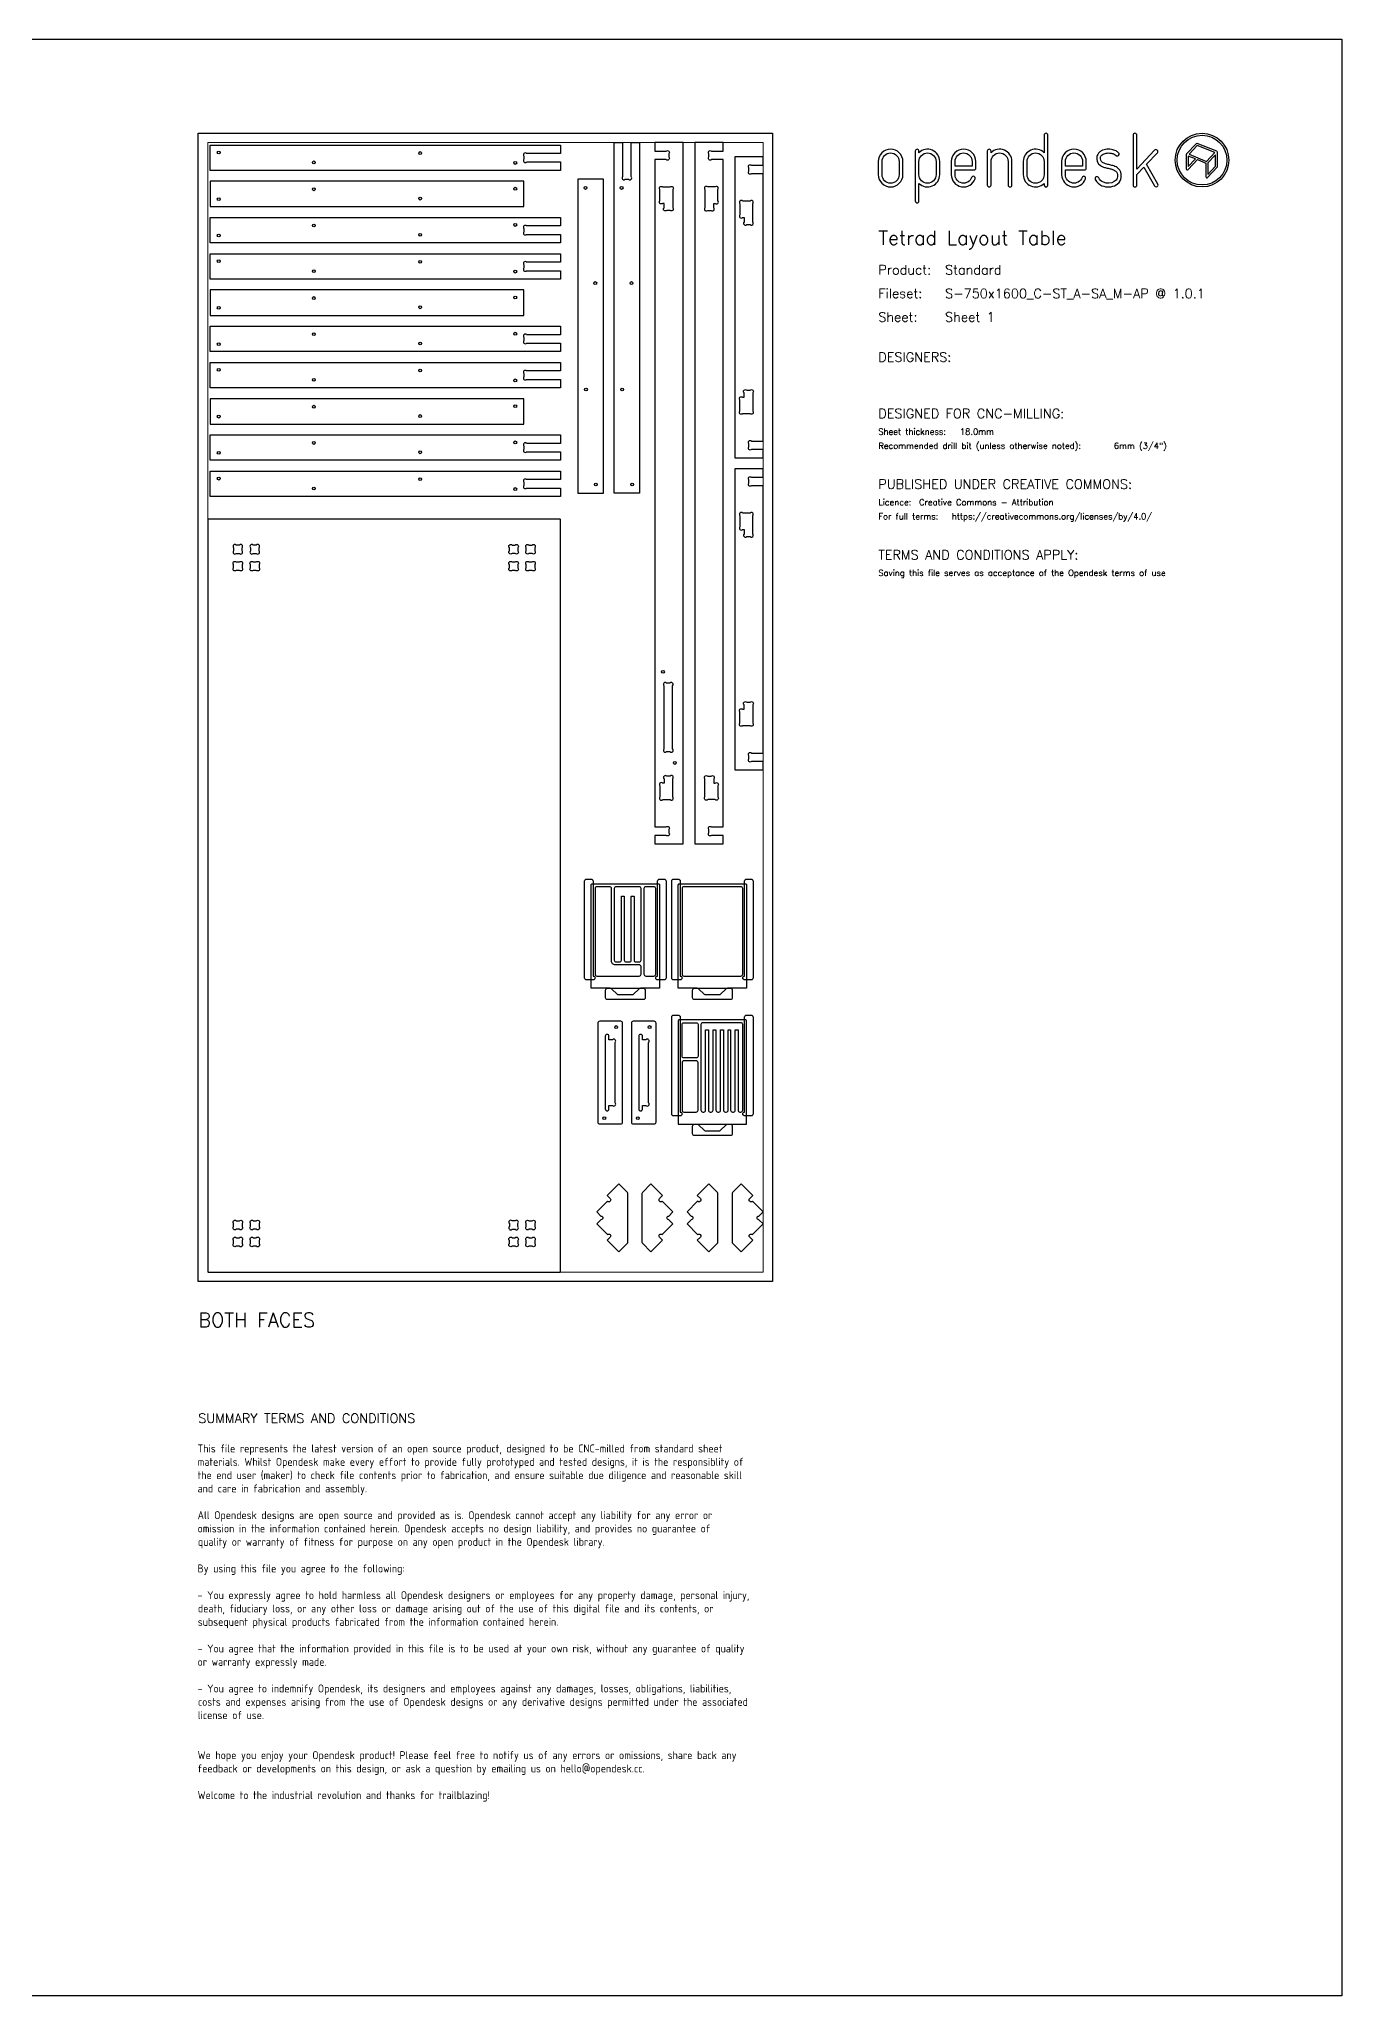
# Model space of a CAD drawing. Header units: millimetres. Extents: x -300 to 5880, y -300 to 4158.
# Drawn here: x 3112 to 5880, y 0 to 4158 of the extents above; entities that cross this region are included whole.
import ezdxf
from ezdxf.enums import TextEntityAlignment as Align

# ---------------------------------------------------------------- set-up
doc = ezdxf.new("R2010")
doc.units = ezdxf.units.MM
doc.layers.add('00-NOPRINT_TEXT', color=7, linetype='Continuous', lineweight=25)
doc.layers.add('00_NOPRINT_TOLERANCE', color=7, linetype='Continuous', lineweight=5)
for name, color, linetype, lineweight, true_color in [('BOARD_$TH-NOMINAL', 3, 'Continuous', 30, 0x00ff00), ('REV-POCKET-INSIDE_14.0MM', 206, 'Continuous', 25, 0x531780), ('REV-POCKET-INSIDE_15.0MM', 226, 'Continuous', 25, 0x80176a), ('REV-POCKET-INSIDE_5.0MM', 196, 'Continuous', 25, 0x4a1780), ('TOP-CUT-INSIDE_18MM', 1, 'Continuous', 25, 0xff1c00), ('TOP-CUT-OUTSIDE_18MM', 220, 'Continuous', 25, 0xff00d1), ('TOP-HOLE-6.0MM-DIAM_18MM', 3, 'Continuous', 25, 0x00ff0c), ('TOP-HOLE-6.0MM-DIAM_8.0MM', 60, 'Continuous', 25, 0xadff00), ('TOP-POCKET-INSIDE_13MM', 5, 'Continuous', 25, 0x000fff), ('TOP-POCKET-INSIDE_9.0MM', 60, 'Continuous', 25, 0xb0ff00)]:
    doc.layers.add(name, color=color, linetype=linetype, lineweight=lineweight, true_color=true_color)
doc.styles.add('OD-ISOCP-17', font='isocp.shx', dxfattribs={"height": 17})
doc.styles.add('OD-SIMPLEX-13', font='simplex.shx', dxfattribs={"height": 13})
doc.styles.add('OD-SIMPLEX-20', font='simplex.shx', dxfattribs={"height": 20})
doc.styles.add('OD-SIMPLEX-30', font='simplex.shx', dxfattribs={"height": 30})

msp = doc.modelspace()

# ---------------------------------------------------------------- linework, layer by layer
at = {"layer": '00-NOPRINT_TEXT', "flags": 128}
msp.add_lwpolyline([(0, 4158), (5880, 4158), (5880, 0), (0, 0)], close=True, dxfattribs=at)
at = {"layer": '00-NOPRINT_TEXT'}
for points in [[(5203, 3870.1, 0.662711), (5247.4, 3851.4), (5247.4, 3848, 1), (5255.3, 3848), (5255.3, 3954, 1), (5247.4, 3954), (5247.4, 3916.7, 0.662711), (5203, 3898)], [(5459.1, 3886), (5482.1, 3846, 1), (5489, 3850), (5464.8, 3892.1), (5487.9, 3916.6, 1), (5482.1, 3922), (5444.4, 3881.9), (5444.4, 3954, 1), (5436.4, 3954), (5436.4, 3848, 1), (5444.4, 3848), (5444.4, 3870.4)], [(4895, 3898), (4895, 3870.1, 1), (4947.3, 3870.1), (4947.3, 3898, 1)], [(4939.3, 3898), (4939.3, 3870.1, -1), (4902.9, 3870.1), (4902.9, 3898, -1)], [(5025.6, 3898, 0.662711), (4981.3, 3916.7), (4981.3, 3920.1, 1), (4973.4, 3920.1), (4973.4, 3814.1, 1), (4981.3, 3814.1), (4981.3, 3851.4, 0.662711), (5025.6, 3870.1)], [(4981.3, 3898, -1), (5017.7, 3898), (5017.7, 3870.1, -1), (4981.3, 3870.1)], [(5102.3, 3898, 1), (5050, 3898), (5050, 3870.1, 0.839291), (5100.7, 3861.2, 1), (5093.3, 3863.9, -0.839291), (5058, 3870.1), (5058, 3880.1), (5098.3, 3880.1, 0.414214), (5102.3, 3884.1)], [(5094.4, 3888.1), (5058, 3888.1), (5058, 3898, -1), (5094.4, 3898)], [(5178.9, 3898, 0.662711), (5134.5, 3916.7), (5134.5, 3920.1, 1), (5126.6, 3920.1), (5126.6, 3848, 1), (5134.5, 3848), (5134.5, 3898, -1), (5170.9, 3898), (5170.9, 3848, 1), (5178.9, 3848)], [(5247.4, 3870.1, -1), (5211, 3870.1), (5211, 3898, -1), (5247.4, 3898)], [(5336.9, 3898, 1), (5284.6, 3898), (5284.6, 3870.1, 0.839291), (5335.3, 3861.2, 1), (5327.9, 3863.9, -0.839291), (5292.6, 3870.1), (5292.6, 3880.1), (5332.9, 3880.1, 0.414214), (5336.9, 3884.1)], [(5329, 3888.1), (5292.6, 3888.1), (5292.6, 3898, -1), (5329, 3898)], [(5400.1, 3920.3, 0.045707), (5395.6, 3922.3, 0.040194), (5390.8, 3923.5, 0.040556), (5383.5, 3924, 0.094973), (5371.7, 3921.8, 0.070872), (5365.8, 3918.4, 0.048346), (5363.1, 3915.9, 0.04488), (5361.1, 3913.1, 0.072273), (5359.4, 3908.6, 0.309308), (5366.9, 3889.4, 0.053458), (5372, 3886.7, 0.041245), (5379.1, 3884.5, -0.005863), (5387.4, 3882.6, -0.030773), (5394.7, 3880.3, -0.132607), (5400.9, 3875.8, -0.093408), (5402.4, 3872.9, -0.14847), (5402.6, 3862.7, -0.201639), (5396.5, 3855.2, -0.222831), (5373.2, 3853.9, -0.190617), (5363.3, 3863.4, 1), (5356.1, 3860, 0.190617), (5370.2, 3846.5, 0.222831), (5400.2, 3848.2, 0.201639), (5410.2, 3860.4, 0.14847), (5410, 3875.3, 0.093408), (5407, 3880.8, 0.132607), (5397.5, 3887.7, 0.030773), (5389.3, 3890.3, 0.005863), (5380.8, 3892.3, -0.041245), (5374.9, 3894.1, -0.053458), (5371.4, 3896, -0.305258), (5367.1, 3906.7, -0.07419), (5368, 3909.1, -0.042878), (5369.1, 3910.7, -0.048346), (5370.7, 3912.1, -0.070872), (5374.6, 3914.4, -0.094973), (5383.5, 3916.1, -0.040556), (5389.6, 3915.6, -0.040194), (5393.1, 3914.7, -0.045707), (5396.3, 3913.3, -0.062202), (5400.1, 3910.6, 1), (5405.5, 3916.4, 0.062202)], [(5615.1, 3885.8, 0.190898), (5615.7, 3887.3), (5615.7, 3917.6, 0.306072), (5614.4, 3919.6), (5572.8, 3936.3, 0.309065), (5570.5, 3935.8), (5550.1, 3914, 0.190898), (5549.5, 3912.6), (5549.5, 3882.2, 0.679405), (5553.1, 3880.8), (5572.9, 3901.9), (5591.1, 3894.5), (5591.1, 3865.5, 0.679405), (5594.7, 3864.1)]]:
    msp.add_lwpolyline(points, format="xyb", close=True, dxfattribs=at)
for points in [[(5553.7, 3909.6), (5553.7, 3887.4), (5568.8, 3903.5)], [(5592.6, 3898.3), (5610, 3916.9), (5572.6, 3931.9), (5555.2, 3913.4)], [(5595.2, 3870.7), (5611.5, 3888.1), (5611.5, 3912.4), (5595.2, 3895.1)]]:
    msp.add_lwpolyline(points, close=True, dxfattribs=at)
for radius in [57, 52.9]:
    msp.add_circle((5582.9, 3901), radius, dxfattribs=at)
at = {"layer": '00_NOPRINT_TOLERANCE', "flags": 128}
for points in [[(3450, 3958), (4670, 3958), (4670, 1518), (3450, 1518)], [(3470, 3938), (4650, 3938), (4650, 1538), (3470, 1538)]]:
    msp.add_lwpolyline(points, close=True, dxfattribs=at)
at = {"layer": 'BOARD_$TH-NOMINAL', "flags": 128}
msp.add_lwpolyline([(3450, 3958), (4670, 3958), (4670, 1518), (3450, 1518)], close=True, dxfattribs=at)
at = {"layer": 'REV-POCKET-INSIDE_14.0MM', "extrusion": (1e-16, 0, -1)}
msp.add_lwpolyline([(-4478, 2171, -0.414214), (-4482, 2167), (-4603, 2167, -0.414214), (-4607, 2171), (-4607, 2353, -0.414214), (-4603, 2357), (-4482, 2357, -0.414214), (-4478, 2353)], format="xyb", close=True, dxfattribs=at)
at = {"layer": 'REV-POCKET-INSIDE_15.0MM', "extrusion": (1e-16, 0, -1)}
for points in [[(-4297, 2167), (-4387, 2167, -0.414214), (-4391, 2171), (-4391, 2187, -0.414214), (-4387, 2191), (-4336, 2191, 0.414214), (-4328, 2199), (-4328, 2353, -0.414214), (-4324, 2357), (-4297, 2357, -0.414214), (-4293, 2353), (-4293, 2171, -0.414214)], [(-4370, 2336, 0.414214), (-4371, 2337), (-4375, 2337, 0.414214), (-4376, 2336), (-4376, 2201, -0.414214), (-4380, 2197), (-4387, 2197, -0.414214), (-4391, 2201), (-4391, 2353, -0.414214), (-4387, 2357), (-4338, 2357, -0.414214), (-4334, 2353), (-4334, 2201, -0.414214), (-4338, 2197), (-4345, 2197, -0.414214), (-4349, 2201), (-4349, 2336, 0.414214), (-4350, 2337), (-4354, 2337, 0.414214), (-4355, 2336), (-4355, 2201, -0.414214), (-4359, 2197), (-4366, 2197, -0.414214), (-4370, 2201)], [(-4478, 2064, 0.414214), (-4482, 2068), (-4508, 2068, 0.414214), (-4512, 2064), (-4512, 1997, 0.414214), (-4508, 1993), (-4482, 1993, 0.414214), (-4478, 1997)], [(-4518, 2064), (-4518, 1882, -0.414214), (-4522, 1878), (-4524, 1878, -0.414214), (-4528, 1882), (-4528, 2053), (-4534, 2053), (-4534, 1882, -0.414214), (-4538, 1878), (-4540, 1878, -0.414214), (-4544, 1882), (-4544, 2053), (-4550, 2053), (-4550, 1882, -0.414214), (-4554, 1878), (-4556, 1878, -0.414214), (-4560, 1882), (-4560, 2053), (-4566, 2053), (-4566, 1882, -0.414214), (-4570, 1878), (-4572, 1878, -0.414214), (-4576, 1882), (-4576, 2053), (-4581, 2053), (-4581, 1882, -0.414214), (-4585, 1878), (-4587, 1878, -0.414214), (-4591, 1882), (-4591, 2053), (-4597, 2053), (-4597, 1882, -0.414214), (-4601, 1878), (-4603, 1878, -0.414214), (-4607, 1882), (-4607, 2064, -0.414214), (-4603, 2068), (-4522, 2068, -0.414214)], [(-4478, 1983), (-4478, 1882, -0.414214), (-4482, 1878), (-4508, 1878, -0.414214), (-4512, 1882), (-4512, 1983, -0.414214), (-4508, 1987), (-4482, 1987, -0.414214)]]:
    msp.add_lwpolyline(points, format="xyb", close=True, dxfattribs=at)
at = {"layer": 'REV-POCKET-INSIDE_5.0MM', "extrusion": (1e-16, 0, -1)}
msp.add_lwpolyline([(-4422, 2353, -0.414214), (-4418, 2357), (-4401, 2357, -0.414214), (-4397, 2353), (-4397, 2171, -0.414214), (-4401, 2167), (-4418, 2167, -0.414214), (-4422, 2171)], format="xyb", close=True, dxfattribs=at)
at = {"layer": 'TOP-CUT-INSIDE_18MM'}
for points in [[(3530.7, 3083, 1), (3525, 3077.3), (3525, 3070.7, 1), (3530.7, 3065), (3537.3, 3065, 1), (3543, 3070.7), (3543, 3077.3, 1), (3537.3, 3083), (3530.7, 3083)], [(4152.7, 3065, -1), (4147, 3070.7), (4147, 3077.3, -1), (4152.7, 3083), (4159.3, 3083, -1), (4165, 3077.3), (4165, 3070.7, -1), (4159.3, 3065), (4152.7, 3065)], [(3579, 3034.7, -1), (3573.3, 3029), (3566.7, 3029, -1), (3561, 3034.7), (3561, 3041.3, -1), (3566.7, 3047), (3573.3, 3047, -1), (3579, 3041.3), (3579, 3034.7)], [(4439.4, 2784), (4439.4, 2649.5, 1), (4445, 2643.9), (4452.3, 2643.9, 1), (4458, 2649.5), (4458, 2784, 1), (4452.3, 2789.7), (4445, 2789.7, 1), (4439.4, 2784)], [(4335.9, 1897.6), (4335.9, 2026.1, 1), (4330.2, 2031.8), (4322.7, 2031.8), (4322.7, 2039.1, 1), (4314.7, 2039.1), (4314.7, 1884.6, 1), (4322.7, 1884.6), (4322.7, 1892), (4330.2, 1892, 1), (4335.9, 1897.6)], [(3537.3, 1647, -1), (3543, 1641.3), (3543, 1634.7, -1), (3537.3, 1629), (3530.7, 1629, -1), (3525, 1634.7), (3525, 1641.3, -1), (3530.7, 1647), (3537.3, 1647)], [(3579, 1634.7, -1), (3573.3, 1629), (3566.7, 1629, -1), (3561, 1634.7), (3561, 1641.3, -1), (3566.7, 1647), (3573.3, 1647, -1), (3579, 1641.3), (3579, 1634.7)], [(4147, 1641.3, -1), (4152.7, 1647), (4159.3, 1647, -1), (4165, 1641.3), (4165, 1634.7, -1), (4159.3, 1629), (4152.7, 1629, -1), (4147, 1634.7), (4147, 1641.3)], [(3579, 1598.7, -1), (3573.3, 1593), (3566.7, 1593, -1), (3561, 1598.7), (3561, 1605.3, -1), (3566.7, 1611), (3573.3, 1611, -1), (3579, 1605.3), (3579, 1598.7)], [(4129, 1598.7, -1), (4123.3, 1593), (4116.7, 1593, -1), (4111, 1598.7), (4111, 1605.3, -1), (4116.7, 1611), (4123.3, 1611, -1), (4129, 1605.3), (4129, 1598.7)], [(4152.7, 1593, -1), (4147, 1598.7), (4147, 1605.3, -1), (4152.7, 1611), (4159.3, 1611, -1), (4165, 1605.3), (4165, 1598.7, -1), (4159.3, 1593), (4152.7, 1593)]]:
    msp.add_lwpolyline(points, format="xyb", dxfattribs=at)
for points in [[(3573.3, 3083), (3566.7, 3083, 1), (3561, 3077.3), (3561, 3070.7, 1), (3566.7, 3065), (3573.3, 3065, 1), (3579, 3070.7), (3579, 3077.3, 1)], [(4111, 3070.7), (4111, 3077.3, -1), (4116.7, 3083), (4123.3, 3083, -1), (4129, 3077.3), (4129, 3070.7, -1), (4123.3, 3065), (4116.7, 3065, -1)], [(3525, 3034.7), (3525, 3041.3, -1), (3530.7, 3047), (3537.3, 3047, -1), (3543, 3041.3), (3543, 3034.7, -1), (3537.3, 3029), (3530.7, 3029, -1)], [(4116.7, 3047), (4123.3, 3047, -1), (4129, 3041.3), (4129, 3034.7, -1), (4123.3, 3029), (4116.7, 3029, -1), (4111, 3034.7), (4111, 3041.3, -1)], [(4152.7, 3047), (4159.3, 3047, -1), (4165, 3041.3), (4165, 3034.7, -1), (4159.3, 3029), (4152.7, 3029, -1), (4147, 3034.7), (4147, 3041.3, -1)], [(4407, 1897.6), (4407, 2026.1, 1), (4401.3, 2031.8), (4393.9, 2031.8), (4393.9, 2039.1, 1), (4385.9, 2039.1), (4385.9, 1884.6, 1), (4393.9, 1884.6), (4393.9, 1892), (4401.3, 1892, 1)], [(4116.7, 1629), (4123.3, 1629, 1), (4129, 1634.7), (4129, 1641.3, 1), (4123.3, 1647), (4116.7, 1647, 1), (4111, 1641.3), (4111, 1634.7, 1)], [(3530.7, 1593, -1), (3525, 1598.7), (3525, 1605.3, -1), (3530.7, 1611), (3537.3, 1611, -1), (3543, 1605.3), (3543, 1598.7, -1), (3537.3, 1593)]]:
    msp.add_lwpolyline(points, format="xyb", close=True, dxfattribs=at)
at = {"layer": 'TOP-CUT-OUTSIDE_18MM'}
for points in [[(4147.7, 3915, 1), (4142, 3909.3), (4142, 3902.7, 1), (4147.7, 3897), (4220, 3897), (4220, 3879), (3475, 3879), (3475, 3933), (4220, 3933), (4220, 3915)], [(4625.7, 3872, -1), (4620, 3877.7), (4620, 3884.3, -1), (4625.7, 3890), (4650, 3890), (4650, 3908), (4590, 3908), (4590, 3268), (4650, 3268), (4650, 3286), (4625.7, 3286, -1), (4620, 3291.7), (4620, 3298.3, -1), (4625.7, 3304), (4650, 3304), (4650, 3872)], [(4142, 3678.3), (4142, 3671.7, 1), (4147.7, 3666), (4220, 3666), (4220, 3648), (3475, 3648), (3475, 3702), (4220, 3702), (4220, 3684), (4147.7, 3684, 1)], [(4147.7, 3453, 1), (4142, 3447.3), (4142, 3440.7, 1), (4147.7, 3435), (4220, 3435), (4220, 3417), (3475, 3417), (3475, 3471), (4220, 3471), (4220, 3453)], [(4625.7, 3209, -1), (4620, 3214.7), (4620, 3221.3, -1), (4625.7, 3227), (4650, 3227), (4650, 3245), (4590, 3245), (4590, 2605), (4650, 2605), (4650, 2623), (4625.7, 2623, -1), (4620, 2628.7), (4620, 2635.3, -1), (4625.7, 2641), (4650, 2641), (4650, 3209)], [(4147.7, 3204), (4220, 3204), (4220, 3186), (3475, 3186), (3475, 3240), (4220, 3240), (4220, 3222), (4147.7, 3222, 1), (4142, 3216.3), (4142, 3209.7, 1)], [(4220, 3136, 0.414214), (4218, 3138), (3472, 3138, 0.414214), (3470, 3136), (3470, 1540, 0.414214), (3472, 1538), (4218, 1538, 0.414214), (4220, 1540)], [(4285, 2361, -0.414214), (4287, 2363), (4428, 2363, -0.414214), (4430, 2361), (4430, 2141), (4389.6, 2141, 0.192582), (4386.8, 2139.9), (4374.2, 2127.8, -0.192582), (4372.1, 2127), (4342.9, 2127, -0.192582), (4340.8, 2127.8), (4328.2, 2139.9, 0.192582), (4325.4, 2141), (4285, 2141)], [(4470, 2361, -0.414214), (4472, 2363), (4613, 2363, -0.414214), (4615, 2361), (4615, 2141), (4574.6, 2141, 0.192582), (4571.8, 2139.9), (4559.2, 2127.8, -0.192582), (4557.1, 2127), (4527.9, 2127, -0.192582), (4525.8, 2127.8), (4513.2, 2139.9, 0.192582), (4510.4, 2141), (4470, 2141)], [(4299.7, 1856), (4299.7, 2067.8, -0.414214), (4303.7, 2071.8), (4346.9, 2071.8, -0.414214), (4350.9, 2067.8), (4350.9, 1856, -0.414214), (4346.9, 1852), (4303.7, 1852, -0.414214)], [(4370.9, 2067.8, -0.414214), (4374.9, 2071.8), (4418, 2071.8, -0.414214), (4422, 2067.8), (4422, 1856, -0.414214), (4418, 1852), (4374.9, 1852, -0.414214), (4370.9, 1856)], [(4615, 2072, 0.414214), (4613, 2074), (4472, 2074, 0.414214), (4470, 2072), (4470, 1852), (4510.4, 1852, -0.192582), (4513.2, 1850.9), (4525.8, 1838.8, 0.192582), (4527.9, 1838), (4557.1, 1838, 0.192582), (4559.2, 1838.8), (4571.8, 1850.9, -0.192582), (4574.6, 1852), (4615, 1852)]]:
    msp.add_lwpolyline(points, format="xyb", close=True, dxfattribs=at)
for points in [[(4357.4, 3860.1), (4364.1, 3860.1, 1), (4369.7, 3865.8), (4369.7, 3938.1), (4387.7, 3938.1), (4387.7, 3193.1), (4333.7, 3193.1), (4333.7, 3938.1), (4351.7, 3938.1), (4351.7, 3865.8, 1), (4357.4, 3860.1)], [(4450, 2471.7, -1), (4444.3, 2466), (4420, 2466), (4420, 2448), (4480, 2448), (4480, 3938), (4420, 3938), (4420, 3920), (4444.3, 3920, -1), (4450, 3914.3), (4450, 3907.7, -1), (4444.3, 3902), (4420, 3902), (4420, 2484), (4444.3, 2484, -1), (4450, 2478.3), (4450, 2471.7)], [(4535, 2478.3, -1), (4540.7, 2484), (4565, 2484), (4565, 3902), (4540.7, 3902, -1), (4535, 3907.7), (4535, 3914.3, -1), (4540.7, 3920), (4565, 3920), (4565, 3938), (4505, 3938), (4505, 2448), (4565, 2448), (4565, 2466), (4540.7, 2466, -1), (4535, 2471.7), (4535, 2478.3)], [(4142, 3755.3), (4142, 3748.7, 1), (4147.7, 3743), (4220, 3743), (4220, 3725), (3475, 3725), (3475, 3779), (4220, 3779), (4220, 3761), (4147.7, 3761, 1), (4142, 3755.3)], [(4142, 3524.3), (4142, 3517.7, 1), (4147.7, 3512), (4220, 3512), (4220, 3494), (3475, 3494), (3475, 3548), (4220, 3548), (4220, 3530), (4147.7, 3530, 1), (4142, 3524.3)], [(4142, 3293.3), (4142, 3286.7, 1), (4147.7, 3281), (4220, 3281), (4220, 3263), (3475, 3263), (3475, 3317), (4220, 3317), (4220, 3299), (4147.7, 3299, 1), (4142, 3293.3)], [(4319.6, 1617.7, -1), (4325.2, 1612.1), (4318.9, 1605.7), (4343.6, 1581), (4361.8, 1599.2, 0.198912), (4362.7, 1601.3), (4362.7, 1704.9, 0.198912), (4361.8, 1707), (4343.6, 1725.2), (4318.9, 1700.5), (4325.2, 1694.1, -1), (4319.6, 1688.4), (4297, 1665.8), (4305.7, 1657.1, -1), (4305.7, 1649.1), (4297, 1640.4), (4319.6, 1617.7)], [(4435.9, 1688.4, -1), (4430.2, 1694.1), (4436.6, 1700.5), (4411.8, 1725.2), (4393.6, 1707, 0.198912), (4392.7, 1704.9), (4392.7, 1601.3, 0.198912), (4393.6, 1599.2), (4411.8, 1581), (4436.6, 1605.7), (4430.2, 1612.1, -1), (4435.9, 1617.7), (4458.5, 1640.4), (4449.8, 1649.1, -1), (4449.8, 1657.1), (4458.5, 1665.8), (4435.9, 1688.4)], [(4511.1, 1617.7, -1), (4516.8, 1612.1), (4510.4, 1605.7), (4535.1, 1581), (4553.4, 1599.2, 0.198912), (4554.2, 1601.3), (4554.2, 1704.9, 0.198912), (4553.4, 1707), (4535.1, 1725.2), (4510.4, 1700.5), (4516.8, 1694.1, -1), (4511.1, 1688.4), (4488.5, 1665.8), (4497.2, 1657.1, -1), (4497.2, 1649.1), (4488.5, 1640.4), (4511.1, 1617.7)], [(4627.4, 1688.4, -1), (4621.7, 1694.1), (4628.1, 1700.5), (4603.3, 1725.2), (4585.1, 1707, 0.198912), (4584.2, 1704.9), (4584.2, 1601.3, 0.198912), (4585.1, 1599.2), (4603.3, 1581), (4628.1, 1605.7), (4621.7, 1612.1, -1), (4627.4, 1617.7), (4650, 1640.4), (4641.3, 1649.1, -1), (4641.3, 1657.1), (4650, 1665.8), (4627.4, 1688.4)]]:
    msp.add_lwpolyline(points, format="xyb", dxfattribs=at)
for points in [[(3475, 3856), (3475, 3802), (4142, 3802), (4142, 3856)], [(4310.7, 3860.1), (4256.7, 3860.1), (4256.7, 3193.1), (4310.7, 3193.1)], [(3475, 3625), (3475, 3571), (4142, 3571), (4142, 3625)], [(3475, 3394), (3475, 3340), (4142, 3340), (4142, 3394)]]:
    msp.add_lwpolyline(points, close=True, dxfattribs=at)
at = {"layer": 'TOP-HOLE-6.0MM-DIAM_18MM'}
for centre in [(3695.4, 3838.9), (4123.6, 3840.1), (4272.6, 3841.7), (3493.4, 3817.9), (3921.6, 3819.1), (4293.6, 3639.7), (3493.4, 3586.9), (3695.4, 3607.9), (3921.6, 3588.1), (4123.6, 3609.1), (4273.8, 3413.5), (3695.4, 3376.9), (4123.6, 3378.1), (3493.4, 3355.9), (3921.6, 3357.1), (4294.8, 3211.5), (4337.9, 2058.8), (4312.7, 1865)]:
    msp.add_circle(centre, 3, dxfattribs=at)
at = {"layer": 'TOP-HOLE-6.0MM-DIAM_8.0MM'}
for centre in [(3493.4, 3917.1), (3921.6, 3915.9), (3695.4, 3896.1), (4123.6, 3894.9), (4349.6, 3841.7), (3493.4, 3740.9), (3695.4, 3761.9), (3921.6, 3742.1), (4123.6, 3763.1), (3493.4, 3686.1), (3695.4, 3665.1), (3921.6, 3684.9), (4123.6, 3663.9), (4370.6, 3639.7), (4123.6, 3532.1), (3493.4, 3509.9), (3695.4, 3530.9), (3921.6, 3511.1), (3493.4, 3455.1), (3921.6, 3453.9), (3695.4, 3434.1), (4123.6, 3432.9), (4350.8, 3413.5), (3695.4, 3299.9), (4123.6, 3301.1), (3493.4, 3278.9), (3921.6, 3280.1), (3493.4, 3224.1), (3695.4, 3203.1), (3921.6, 3222.9), (4123.6, 3201.9), (4371.8, 3211.5), (4437.4, 2813.7), (4462.6, 2619.9), (4409, 2058.8), (4383.9, 1865)]:
    msp.add_circle(centre, 3, dxfattribs=at)
at = {"layer": 'TOP-POCKET-INSIDE_13MM'}
for points in [[(4289, 2167, -1), (4289, 2159), (4275, 2159, -0.414214), (4271, 2163), (4271, 2369, -0.414214), (4275, 2373), (4285, 2373, -0.414214), (4289, 2369)], [(4426, 2369, -0.414214), (4430, 2373), (4440, 2373, -0.414214), (4444, 2369), (4444, 2163, -0.414214), (4440, 2159), (4426, 2159, -1), (4426, 2167)], [(4474, 2369), (4474, 2167, -1), (4474, 2159), (4460, 2159, -0.414214), (4456, 2163), (4456, 2369, -0.414214), (4460, 2373), (4470, 2373, -0.414214)], [(4611, 2369, -0.414214), (4615, 2373), (4625, 2373, -0.414214), (4629, 2369), (4629, 2163, -0.414214), (4625, 2159), (4611, 2159, -1), (4611, 2167)], [(4395.6, 2141, -0.414214), (4399.6, 2137), (4399.6, 2121, -0.414214), (4395.6, 2117), (4319.4, 2117, -0.414214), (4315.4, 2121), (4315.4, 2137, -0.414214), (4319.4, 2141)], [(4580.6, 2117), (4504.4, 2117, -0.414214), (4500.4, 2121), (4500.4, 2137, -0.414214), (4504.4, 2141), (4580.6, 2141, -0.414214), (4584.6, 2137), (4584.6, 2121, -0.414214)], [(4474, 2080), (4474, 1878, -1), (4474, 1870), (4460, 1870, -0.414214), (4456, 1874), (4456, 2080, -0.414214), (4460, 2084), (4470, 2084, -0.414214)], [(4611, 2080, -0.414214), (4615, 2084), (4625, 2084, -0.414214), (4629, 2080), (4629, 1874, -0.414214), (4625, 1870), (4611, 1870, -1), (4611, 1878)], [(4584.6, 1848), (4584.6, 1832, -0.414214), (4580.6, 1828), (4504.4, 1828, -0.414214), (4500.4, 1832), (4500.4, 1848, -0.414214), (4504.4, 1852), (4580.6, 1852, -0.414214)]]:
    msp.add_lwpolyline(points, format="xyb", close=True, dxfattribs=at)
at = {"layer": 'TOP-POCKET-INSIDE_9.0MM'}
for points in [[(4431, 3814.7), (4431, 3838.3, -1), (4436.7, 3844), (4452.6, 3844, -1), (4458.3, 3838.3), (4458.3, 3799.7, -1), (4452.6, 3794), (4445.4, 3794, -1), (4439.7, 3799.7), (4439.7, 3809), (4436.7, 3809, -1)], [(4539.6, 3794, 1), (4545.3, 3799.7), (4545.3, 3809), (4548.3, 3809, 1), (4554, 3814.7), (4554, 3838.3, 1), (4548.3, 3844), (4532.4, 3844, 1), (4526.7, 3838.3), (4526.7, 3799.7, 1), (4532.4, 3794)], [(4622.6, 3764, 1), (4628.3, 3769.7), (4628.3, 3808.3, 1), (4622.6, 3814), (4606.7, 3814, 1), (4601, 3808.3), (4601, 3784.7, 1), (4606.7, 3779), (4609.7, 3779), (4609.7, 3769.7, 1), (4615.4, 3764)], [(4606.7, 3397), (4609.7, 3397), (4609.7, 3406.3, -1), (4615.4, 3412), (4622.6, 3412, -1), (4628.3, 3406.3), (4628.3, 3367.7, -1), (4622.6, 3362), (4606.7, 3362, -1), (4601, 3367.7), (4601, 3391.3, -1)], [(4628.3, 3145.3, 1), (4622.6, 3151), (4606.7, 3151, 1), (4601, 3145.3), (4601, 3121.7, 1), (4606.7, 3116), (4609.7, 3116), (4609.7, 3106.7, 1), (4615.4, 3101), (4622.6, 3101, 1), (4628.3, 3106.7)], [(4606.7, 2734), (4609.7, 2734), (4609.7, 2743.3, -1), (4615.4, 2749), (4622.6, 2749, -1), (4628.3, 2743.3), (4628.3, 2704.7, -1), (4622.6, 2699), (4606.7, 2699, -1), (4601, 2704.7), (4601, 2728.3, -1)], [(4431, 2547.7, 1), (4436.7, 2542), (4452.6, 2542, 1), (4458.3, 2547.7), (4458.3, 2586.3, 1), (4452.6, 2592), (4445.4, 2592, 1), (4439.7, 2586.3), (4439.7, 2577), (4436.7, 2577, 1), (4431, 2571.3)], [(4554, 2571.3), (4554, 2547.7, -1), (4548.3, 2542), (4532.4, 2542, -1), (4526.7, 2547.7), (4526.7, 2586.3, -1), (4532.4, 2592), (4539.6, 2592, -1), (4545.3, 2586.3), (4545.3, 2577), (4548.3, 2577, -1)]]:
    msp.add_lwpolyline(points, format="xyb", close=True, dxfattribs=at)

# ---------------------------------------------------------------- texts
at = {"layer": '00-NOPRINT_TEXT'}
for s, height, style, p in [('Tetrad Layout Table', 30, 'OD-SIMPLEX-30', (4895, 3720.9)), ('Product:', 20, 'OD-SIMPLEX-20', (4895, 3657.9)), ('Standard', 20, 'OD-SIMPLEX-20', (5036.9, 3657.9)), ('Fileset:', 20, 'OD-SIMPLEX-20', (4895, 3607.7)), ('S-750x1600_C-ST_A-SA_M-AP @ 1.0.1', 20, 'OD-SIMPLEX-20', (5036.9, 3607.6)), ('Sheet:', 20, 'OD-SIMPLEX-20', (4895, 3557.4)), ('Sheet 1', 20, 'OD-SIMPLEX-20', (5036.9, 3557.5)), ('DESIGNERS:', 20, 'OD-SIMPLEX-20', (4895, 3472.4)), ('DESIGNED FOR CNC-MILLING:', 20, 'OD-SIMPLEX-20', (4895, 3352.4)), ('Sheet thickness:', 13, 'OD-SIMPLEX-13', (4895, 3317.4)), ('18.0mm', 13, 'OD-SIMPLEX-13', (5068.3, 3317.4)), ('Recommended drill bit (unless otherwise noted):', 13, 'OD-SIMPLEX-13', (4895, 3287.4)), ('6mm (3/4")', 13, 'OD-SIMPLEX-13', (5395.5, 3287.4)), ('PUBLISHED UNDER CREATIVE COMMONS:', 20, 'OD-SIMPLEX-20', (4895, 3202.4)), ('Licence:', 13, 'OD-SIMPLEX-13', (4895, 3167.4)), ('Creative Commons - Attribution', 13, 'OD-SIMPLEX-13', (4981.5, 3167.4)), ('For full terms:', 13, 'OD-SIMPLEX-13', (4895, 3137.4)), ('https://creativecommons.org/licenses/by/4.0/', 13, 'OD-SIMPLEX-13', (5051.1, 3137.4)), ('TERMS AND CONDITIONS APPLY:', 20, 'OD-SIMPLEX-20', (4895, 3052.3)), ('Saving this file serves as acceptance of the Opendesk terms of use ', 13, 'OD-SIMPLEX-13', (4895, 3017.3))]:
    msp.add_text(s, height=height, dxfattribs=dict(at, style=style)).set_placement(p)
at = {"layer": '00-NOPRINT_TEXT', "color": 7}
for s, height, style, p in [('BOTH FACES', 30, 'OD-SIMPLEX-30', (3450, 1451.3)), ('SUMMARY TERMS AND CONDITIONS', 20, 'OD-SIMPLEX-20', (3450, 1237.4))]:
    msp.add_text(s, height=height, rotation=360, dxfattribs=dict(at, style=style)).set_placement(p, align=Align.TOP_LEFT)
at = {"layer": '00-NOPRINT_TEXT', "color": 7, "style": 'OD-ISOCP-17'}
for s, p in [('This file represents the latest version of an open source product, designed to be CNC-milled from standard sheet', (3448.5, 1154.7)), ('materials. Whilst Opendesk make every effort to provide fully prototyped and tested designs, it is the responsiblity of', (3448.5, 1126.3)), ('the end user (maker) to check file contents prior to fabrication, and ensure suitable due diligence and reasonable skill', (3448.5, 1098)), ('and care in fabrication and assembly.', (3448.5, 1069.7)), ('All Opendesk designs are open source and provided as is. Opendesk cannot accept any liability for any error or', (3448.5, 1013)), ('omission in the information contained herein. Opendesk accepts no design liability, and provides no guarantee of', (3448.5, 984.7)), ('quality or warranty of fitness for purpose on any open product in the Opendesk library.', (3449.1, 956.3)), ('By using this file you agree to the following:', (3448.5, 899.7)), ('- You expressly agree to hold harmless all Opendesk designers or employees for any property damage, personal injury,', (3448.5, 843)), ('death, fiduciary loss, or any other loss or damage arising out of the use of this digital file and its contents, or', (3449.1, 814.7)), ('subsequent physical products fabricated from the information contained herein.', (3449, 786.3)), ('- You agree that the information provided in this file is to be used at your own risk, without any guarantee of quality', (3448.5, 729.7)), ('or warranty expressly made.', (3448.5, 701.3)), ('- You agree to indemnify Opendesk, its designers and employees against any damages, losses, obligations, liabilities,', (3448.5, 644.7)), ('costs and expenses arising from the use of Opendesk designs or any derivative designs permitted under the associated', (3449.1, 616.3)), ('license of use.', (3448.8, 588)), ('We hope you enjoy your Opendesk product! Please feel free to notify us of any errors or omissions, share back any', (3448.5, 503)), ('feedback or developments on this design, or ask a question by emailing us on hello@opendesk.cc.', (3448.5, 474.7)), ('Welcome to the industrial revolution and thanks for trailblazing!', (3448.5, 418))]:
    msp.add_text(s, height=17, rotation=360, dxfattribs=at).set_placement(p)

doc.saveas('drawing.dxf')
